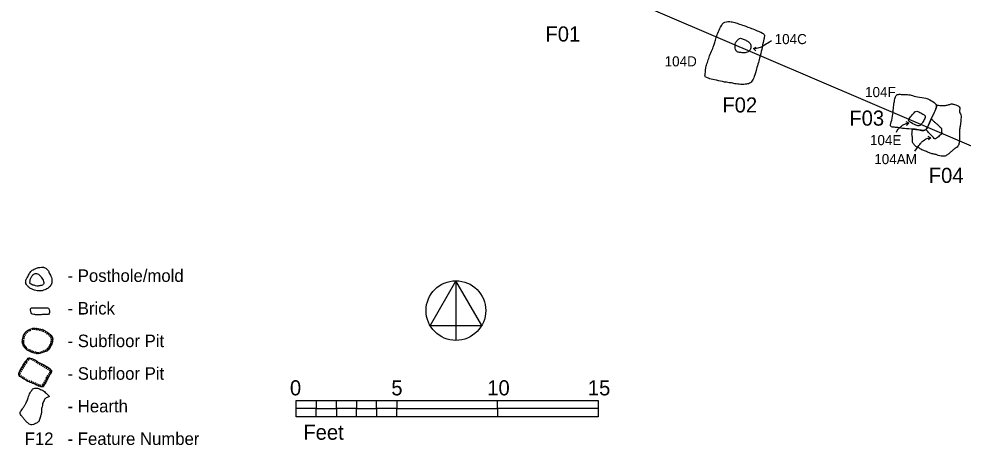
# Model space of a CAD drawing. Extents: x 204.4 to 281.1, y 333.2 to 390.8.
# Drawn here: x 204.45 to 251.32, y 334.18 to 355.35 of the extents above; entities that cross this region are included whole.
import ezdxf

# ---------------------------------------------------------------- set-up
doc = ezdxf.new("R2010")
doc.units = 0
for name, color, linetype in [('Compass', 7, 'Continuous'), ('Feature Contexts', 7, 'Continuous'), ('Feature Numbers', 7, 'Continuous'), ('Key', 7, 'Continuous'), ('Postholes', 7, 'Continuous'), ('Scale', 7, 'Continuous')]:
    doc.layers.add(name, color=color, linetype=linetype)

msp = doc.modelspace()

# ---------------------------------------------------------------- linework, layer by layer
at = {"layer": 'Compass'}
for p, q in [((226.143, 342.345), (224.858, 340.125)), ((226.143, 342.345), (226.143, 340.863)), ((227.427, 340.125), (226.143, 342.345)), ((226.143, 340.863), (226.143, 339.381)), ((224.858, 340.125), (227.427, 340.125))]:
    msp.add_line(p, q, dxfattribs=at)
msp.add_circle((226.142, 340.863), 1.482, dxfattribs=at)
at = {"layer": 'Feature Contexts'}
for p, q in [((240.914, 353.876), (241.03, 353.771)), ((240.921, 353.881), (241.049, 353.952)), ((248.62, 350.17), (248.492, 350.241)), ((248.626, 350.166), (248.511, 350.061)), ((249.705, 349.445), (249.578, 349.517)), ((249.712, 349.441), (249.597, 349.336))]:
    msp.add_line(p, q, dxfattribs=at)
for points in [[(241.812, 354.267), (241.508, 354.078), (241.355, 353.968), (241.123, 353.889), (240.972, 353.873), (240.924, 353.873)], [(248.007, 349.73), (248.062, 349.832), (248.196, 349.994), (248.428, 350.151), (248.579, 350.166), (248.626, 350.166)], [(248.923, 348.778), (249.148, 349.107), (249.282, 349.269), (249.513, 349.426), (249.664, 349.441), (249.712, 349.441)]]:
    msp.add_open_spline(points, degree=3, dxfattribs=at)
at = {"layer": 'Key'}
for p, q in [((204.85, 339.847), (204.833, 339.833)), ((204.833, 339.833), (204.888, 339.778)), ((204.888, 339.778), (204.85, 339.847)), ((204.93, 339.898), (204.912, 339.885)), ((204.912, 339.885), (204.964, 339.827)), ((204.964, 339.827), (204.93, 339.898)), ((205.012, 339.938), (204.992, 339.93)), ((204.992, 339.93), (205.031, 339.862)), ((205.031, 339.862), (205.012, 339.938)), ((205.151, 339.976), (205.129, 339.976)), ((205.129, 339.976), (205.141, 339.898)), ((205.141, 339.898), (205.151, 339.976)), ((205.246, 339.976), (205.224, 339.977)), ((205.224, 339.977), (205.232, 339.899)), ((205.232, 339.899), (205.246, 339.976)), ((205.341, 339.97), (205.319, 339.971)), ((205.319, 339.971), (205.324, 339.893)), ((205.324, 339.893), (205.341, 339.97)), ((205.409, 339.962), (205.405, 339.884)), ((205.405, 339.884), (205.431, 339.958)), ((205.431, 339.958), (205.409, 339.962)), ((205.505, 339.937), (205.491, 339.86)), ((205.491, 339.86), (205.525, 339.931)), ((205.525, 339.931), (205.505, 339.937)), ((205.608, 339.924), (205.595, 339.847)), ((205.595, 339.847), (205.629, 339.918)), ((205.629, 339.918), (205.608, 339.924)), ((205.691, 339.876), (205.662, 339.804)), ((205.662, 339.804), (205.71, 339.865)), ((205.71, 339.865), (205.691, 339.876)), ((205.776, 339.826), (205.749, 339.753)), ((205.749, 339.753), (205.795, 339.816)), ((205.795, 339.816), (205.776, 339.826)), ((204.635, 339.4), (204.633, 339.379)), ((204.633, 339.379), (204.711, 339.379)), ((204.711, 339.379), (204.635, 339.4)), ((204.648, 339.507), (204.643, 339.486)), ((204.643, 339.486), (204.721, 339.479)), ((204.721, 339.479), (204.648, 339.507)), ((204.672, 339.593), (204.665, 339.573)), ((204.665, 339.573), (204.742, 339.558)), ((204.742, 339.558), (204.672, 339.593)), ((204.721, 339.692), (204.709, 339.674)), ((204.709, 339.674), (204.779, 339.639)), ((204.779, 339.639), (204.721, 339.692)), ((204.775, 339.784), (204.76, 339.768)), ((204.76, 339.768), (204.823, 339.722)), ((204.823, 339.722), (204.775, 339.784)), ((205.854, 339.766), (205.814, 339.699)), ((205.854, 339.766), (205.814, 339.699)), ((205.814, 339.699), (205.871, 339.753)), ((205.814, 339.699), (205.871, 339.753)), ((205.863, 339.774), (205.823, 339.706)), ((205.823, 339.706), (205.88, 339.76)), ((205.871, 339.753), (205.854, 339.766)), ((205.871, 339.753), (205.854, 339.766)), ((205.88, 339.76), (205.863, 339.774)), ((205.929, 339.714), (205.902, 339.641)), ((205.902, 339.641), (205.948, 339.704)), ((205.948, 339.704), (205.929, 339.714)), ((206.009, 339.647), (205.97, 339.58)), ((205.97, 339.58), (206.026, 339.634)), ((206.026, 339.634), (206.009, 339.647)), ((206.078, 339.569), (206.019, 339.518)), ((206.019, 339.518), (206.09, 339.55)), ((206.088, 339.576), (206.028, 339.526)), ((206.028, 339.526), (206.099, 339.558)), ((206.029, 339.337), (206.104, 339.313)), ((206.107, 339.335), (206.029, 339.337)), ((206.119, 339.439), (206.041, 339.434)), ((206.041, 339.434), (206.117, 339.417)), ((206.128, 339.446), (206.05, 339.442)), ((206.05, 339.442), (206.127, 339.425)), ((206.09, 339.55), (206.078, 339.569)), ((206.099, 339.558), (206.088, 339.576)), ((206.104, 339.313), (206.107, 339.335)), ((206.117, 339.417), (206.119, 339.439)), ((206.127, 339.425), (206.128, 339.446)), ((204.712, 339.313), (204.634, 339.318)), ((204.634, 339.318), (204.636, 339.296)), ((204.636, 339.296), (204.712, 339.313)), ((204.717, 339.227), (204.639, 339.219)), ((204.639, 339.219), (204.644, 339.198)), ((204.644, 339.198), (204.717, 339.227)), ((204.742, 339.151), (204.665, 339.139)), ((204.665, 339.139), (204.671, 339.118)), ((204.671, 339.118), (204.742, 339.151)), ((204.79, 339.088), (204.712, 339.075)), ((204.712, 339.075), (204.719, 339.055)), ((204.719, 339.055), (204.79, 339.088)), ((204.825, 339.041), (204.756, 339.004)), ((204.756, 339.004), (204.768, 338.987)), ((204.768, 338.987), (204.825, 339.041)), ((204.88, 338.98), (204.819, 338.931)), ((204.819, 338.931), (204.835, 338.916)), ((204.835, 338.916), (204.88, 338.98)), ((204.956, 338.943), (204.907, 338.882)), ((204.907, 338.882), (204.926, 338.871)), ((204.926, 338.871), (204.956, 338.943)), ((205.03, 338.905), (204.985, 338.841)), ((205.005, 338.831), (205.03, 338.905)), ((205.104, 338.88), (205.065, 338.812)), ((205.086, 338.804), (205.104, 338.88)), ((205.665, 338.883), (205.693, 338.81)), ((205.712, 338.82), (205.665, 338.883)), ((205.753, 338.913), (205.776, 338.838)), ((205.796, 338.847), (205.753, 338.913)), ((205.828, 338.941), (205.871, 338.876)), ((205.887, 338.89), (205.828, 338.941)), ((205.869, 338.989), (205.933, 338.944)), ((205.943, 338.963), (205.869, 338.989)), ((205.871, 338.876), (205.887, 338.89)), ((205.878, 338.996), (205.942, 338.951)), ((205.952, 338.971), (205.878, 338.996)), ((205.919, 339.068), (205.986, 339.028)), ((205.995, 339.048), (205.919, 339.068)), ((205.928, 339.076), (205.996, 339.036)), ((206.004, 339.056), (205.928, 339.076)), ((205.933, 338.944), (205.943, 338.963)), ((205.942, 338.951), (205.952, 338.971)), ((205.964, 339.156), (206.03, 339.113)), ((206.039, 339.133), (205.964, 339.156)), ((205.974, 339.164), (206.039, 339.121)), ((206.048, 339.14), (205.974, 339.164)), ((205.986, 339.028), (205.995, 339.048)), ((205.996, 339.036), (206.004, 339.056)), ((206.005, 339.234), (206.078, 339.206)), ((206.083, 339.228), (206.005, 339.234)), ((206.014, 339.242), (206.087, 339.214)), ((206.092, 339.235), (206.014, 339.242)), ((206.02, 339.33), (206.095, 339.306)), ((206.098, 339.328), (206.02, 339.33)), ((206.03, 339.113), (206.039, 339.133)), ((206.039, 339.121), (206.048, 339.14)), ((206.078, 339.206), (206.083, 339.228)), ((206.087, 339.214), (206.092, 339.235)), ((206.095, 339.306), (206.098, 339.328)), ((204.877, 338.447), (204.865, 338.429)), ((204.865, 338.429), (204.936, 338.395)), ((204.936, 338.395), (204.877, 338.447)), ((204.976, 338.508), (204.95, 338.435)), ((204.95, 338.435), (204.996, 338.498)), ((204.996, 338.498), (204.976, 338.508)), ((204.985, 338.841), (205.005, 338.831)), ((205.081, 338.48), (205.05, 338.409)), ((205.05, 338.409), (205.1, 338.469)), ((205.065, 338.812), (205.086, 338.804)), ((205.1, 338.469), (205.081, 338.48)), ((205.17, 338.446), (205.139, 338.374)), ((205.139, 338.374), (205.189, 338.434)), ((205.167, 338.852), (205.144, 338.777)), ((205.144, 338.777), (205.166, 338.773)), ((205.166, 338.773), (205.167, 338.852)), ((205.189, 338.434), (205.17, 338.446)), ((205.252, 338.399), (205.221, 338.327)), ((205.266, 338.825), (205.228, 338.757)), ((205.228, 338.757), (205.248, 338.749)), ((205.248, 338.749), (205.266, 338.825)), ((205.271, 338.388), (205.252, 338.399)), ((205.332, 338.804), (205.309, 338.729)), ((205.309, 338.729), (205.331, 338.726)), ((205.331, 338.726), (205.332, 338.804)), ((205.407, 338.8), (205.4, 338.723)), ((205.4, 338.723), (205.421, 338.724)), ((205.421, 338.724), (205.407, 338.8)), ((205.487, 338.819), (205.514, 338.746)), ((205.534, 338.756), (205.487, 338.819)), ((205.514, 338.746), (205.534, 338.756)), ((205.589, 338.845), (205.605, 338.769)), ((205.626, 338.776), (205.589, 338.845)), ((205.605, 338.769), (205.626, 338.776)), ((205.693, 338.81), (205.712, 338.82)), ((205.776, 338.838), (205.796, 338.847)), ((204.572, 337.965), (204.56, 337.947)), ((204.56, 337.947), (204.631, 337.913)), ((204.631, 337.913), (204.572, 337.965)), ((204.617, 338.051), (204.605, 338.032)), ((204.605, 338.032), (204.676, 337.999)), ((204.676, 337.999), (204.617, 338.051)), ((204.669, 338.133), (204.657, 338.114)), ((204.657, 338.114), (204.728, 338.081)), ((204.728, 338.081), (204.669, 338.133)), ((204.727, 338.213), (204.715, 338.196)), ((204.715, 338.196), (204.785, 338.16)), ((204.785, 338.16), (204.727, 338.213)), ((204.775, 338.295), (204.765, 338.276)), ((204.765, 338.276), (204.839, 338.25)), ((204.839, 338.25), (204.775, 338.295)), ((204.808, 338.383), (204.796, 338.365)), ((204.796, 338.365), (204.866, 338.331)), ((204.866, 338.331), (204.808, 338.383)), ((205.221, 338.327), (205.271, 338.388)), ((205.335, 338.347), (205.308, 338.274)), ((205.308, 338.274), (205.354, 338.337)), ((205.354, 338.337), (205.335, 338.347)), ((205.407, 338.284), (205.375, 338.212)), ((205.375, 338.212), (205.426, 338.272)), ((205.426, 338.272), (205.407, 338.284)), ((205.495, 338.24), (205.464, 338.169)), ((205.464, 338.169), (205.514, 338.229)), ((205.514, 338.229), (205.495, 338.24)), ((205.58, 338.192), (205.549, 338.12)), ((205.549, 338.12), (205.599, 338.181)), ((205.599, 338.181), (205.58, 338.192)), ((205.662, 338.144), (205.631, 338.072)), ((205.631, 338.072), (205.681, 338.133)), ((205.681, 338.133), (205.662, 338.144)), ((205.746, 338.095), (205.714, 338.023)), ((205.714, 338.023), (205.764, 338.083)), ((205.764, 338.083), (205.746, 338.095)), ((205.828, 338.045), (205.797, 337.973)), ((205.797, 337.973), (205.847, 338.033)), ((205.847, 338.033), (205.828, 338.045)), ((205.91, 337.993), (205.879, 337.922)), ((205.879, 337.922), (205.929, 337.982)), ((205.929, 337.982), (205.91, 337.993)), ((205.994, 337.945), (205.963, 337.873)), ((205.963, 337.873), (206.013, 337.933)), ((206.013, 337.933), (205.994, 337.945)), ((204.512, 337.71), (204.462, 337.65)), ((204.462, 337.65), (204.481, 337.639)), ((204.475, 337.797), (204.463, 337.779)), ((204.463, 337.779), (204.534, 337.745)), ((204.534, 337.745), (204.475, 337.797)), ((204.481, 337.639), (204.512, 337.71)), ((204.524, 337.881), (204.512, 337.863)), ((204.512, 337.863), (204.582, 337.829)), ((204.582, 337.829), (204.524, 337.881)), ((204.577, 337.643), (204.527, 337.582)), ((204.527, 337.582), (204.546, 337.571)), ((204.546, 337.571), (204.577, 337.643)), ((204.657, 337.59), (204.608, 337.529)), ((204.608, 337.529), (204.627, 337.518)), ((204.627, 337.518), (204.657, 337.59)), ((204.734, 337.537), (204.685, 337.476)), ((204.685, 337.476), (204.703, 337.465)), ((204.703, 337.465), (204.734, 337.537)), ((204.821, 337.478), (204.771, 337.418)), ((204.79, 337.406), (204.821, 337.478)), ((205.793, 337.467), (205.855, 337.419)), ((205.866, 337.438), (205.793, 337.467)), ((205.805, 337.557), (205.867, 337.509)), ((205.878, 337.528), (205.805, 337.557)), ((205.859, 337.637), (205.921, 337.589)), ((205.932, 337.608), (205.859, 337.637)), ((205.867, 337.509), (205.878, 337.528)), ((205.913, 337.718), (205.975, 337.669)), ((205.986, 337.688), (205.913, 337.718)), ((205.921, 337.589), (205.932, 337.608)), ((205.968, 337.798), (206.029, 337.75)), ((206.04, 337.769), (205.968, 337.798)), ((205.975, 337.669), (205.986, 337.688)), ((206.055, 337.893), (206.023, 337.821)), ((206.023, 337.821), (206.073, 337.881)), ((206.029, 337.75), (206.04, 337.769)), ((206.073, 337.881), (206.055, 337.893)), ((204.771, 337.418), (204.79, 337.406)), ((204.901, 337.43), (204.851, 337.369)), ((204.851, 337.369), (204.87, 337.358)), ((204.87, 337.358), (204.901, 337.43)), ((204.994, 337.394), (204.945, 337.334)), ((204.945, 337.334), (204.963, 337.323)), ((204.963, 337.323), (204.994, 337.394)), ((205.094, 337.367), (205.044, 337.306)), ((205.044, 337.306), (205.063, 337.295)), ((205.063, 337.295), (205.094, 337.367)), ((205.179, 337.321), (205.13, 337.26)), ((205.13, 337.26), (205.148, 337.249)), ((205.148, 337.249), (205.179, 337.321)), ((205.27, 337.282), (205.22, 337.222)), ((205.22, 337.222), (205.239, 337.21)), ((205.239, 337.21), (205.27, 337.282)), ((205.357, 337.242), (205.308, 337.181)), ((205.308, 337.181), (205.326, 337.17)), ((205.326, 337.17), (205.357, 337.242)), ((205.454, 337.211), (205.404, 337.15)), ((205.404, 337.15), (205.423, 337.139)), ((205.423, 337.139), (205.454, 337.211)), ((205.529, 337.17), (205.489, 337.103)), ((205.489, 337.103), (205.509, 337.095)), ((205.509, 337.095), (205.529, 337.17)), ((205.589, 337.158), (205.639, 337.098)), ((205.653, 337.114), (205.589, 337.158)), ((205.639, 337.098), (205.653, 337.114)), ((205.645, 337.228), (205.701, 337.173)), ((205.714, 337.191), (205.645, 337.228)), ((205.695, 337.304), (205.755, 337.253)), ((205.767, 337.272), (205.695, 337.304)), ((205.701, 337.173), (205.714, 337.191)), ((205.739, 337.387), (205.801, 337.339)), ((205.812, 337.357), (205.739, 337.387)), ((205.755, 337.253), (205.767, 337.272)), ((205.801, 337.339), (205.812, 337.357)), ((205.855, 337.419), (205.866, 337.438)), ((205.522, 335.597), (205.432, 335.354))]:
    msp.add_line(p, q, dxfattribs=at)
for points in [[(205.689, 343.01), (205.682, 343.011), (205.651, 343.015), (205.479, 343.009), (205.415, 342.997), (205.323, 342.972), (205.192, 342.909), (205.111, 342.875), (205.038, 342.796), (204.978, 342.714), (204.931, 342.641), (204.84, 342.426), (204.804, 342.45), (204.785, 342.29), (204.78, 342.272), (204.822, 342.133), (204.863, 342.107), (204.91, 342.043), (205.005, 341.976), (205.047, 341.944), (205.229, 341.871), (205.357, 341.84), (205.469, 341.838), (205.612, 341.835), (205.743, 341.912), (205.838, 341.92), (205.964, 342.033), (206.028, 342.099), (206.073, 342.186), (206.083, 342.301), (206.08, 342.379), (206.086, 342.428), (206.046, 342.573), (205.986, 342.673), (205.922, 342.775), (205.934, 342.827), (205.852, 342.91), (205.792, 342.963), (205.696, 343.011), (205.697, 343.01), (205.689, 343.01)], [(205.253, 342.699), (205.234, 342.695), (205.183, 342.677), (205.147, 342.627), (205.11, 342.584), (205.014, 342.418), (205.009, 342.379), (204.996, 342.278), (204.989, 342.26), (205.028, 342.178), (205.004, 342.207), (205.104, 342.133), (205.19, 342.125), (205.364, 342.068), (205.359, 342.07), (205.605, 342.116), (205.638, 342.126), (205.698, 342.212), (205.678, 342.304), (205.628, 342.435), (205.561, 342.517), (205.476, 342.637), (205.362, 342.705), (205.296, 342.701), (205.272, 342.703), (205.253, 342.699)], [(205.268, 340.999), (205.158, 341.001), (205.009, 341.007), (205.036, 340.828), (205.066, 340.674), (205.187, 340.679), (205.368, 340.637), (205.615, 340.666), (205.813, 340.669), (205.927, 340.655), (205.97, 340.756), (205.959, 340.925), (205.928, 340.992), (205.822, 340.997), (205.669, 340.994), (205.378, 340.997), (205.268, 340.999)], [(205.001, 339.939), (204.965, 339.921), (204.888, 339.878), (204.864, 339.86), (204.816, 339.828), (204.761, 339.783), (204.711, 339.708), (204.675, 339.63), (204.631, 339.487), (204.629, 339.409), (204.611, 339.314), (204.639, 339.189), (204.692, 339.063), (204.826, 338.919), (204.972, 338.836), (205.168, 338.77), (205.38, 338.707), (205.51, 338.739), (205.725, 338.819), (205.876, 338.86), (205.961, 338.965), (206.094, 339.213), (206.133, 339.39), (206.125, 339.523), (206.096, 339.587), (205.983, 339.699), (205.886, 339.769), (205.685, 339.884), (205.649, 339.928), (205.259, 339.986), (205.106, 339.984), (205.037, 339.957), (205.001, 339.939)], [(204.956, 338.512), (204.922, 338.508), (204.884, 338.456), (204.79, 338.372), (204.68, 338.173), (204.56, 338.032), (204.532, 337.908), (204.472, 337.832), (204.451, 337.749), (204.448, 337.681), (204.481, 337.592), (204.644, 337.505), (204.829, 337.363), (205.087, 337.269), (205.249, 337.208), (205.433, 337.106), (205.59, 337.063), (205.649, 337.064), (205.725, 337.17), (205.836, 337.393), (205.933, 337.588), (206.014, 337.709), (206.099, 337.847), (206.043, 337.921), (205.966, 337.999), (205.713, 338.155), (205.458, 338.27), (205.349, 338.338), (205.243, 338.428), (205.088, 338.476), (204.99, 338.515), (204.956, 338.512)], [(204.956, 338.512), (204.922, 338.508), (204.884, 338.456), (204.79, 338.372), (204.68, 338.173), (204.56, 338.032), (204.532, 337.908), (204.472, 337.832), (204.451, 337.749), (204.448, 337.681), (204.481, 337.592), (204.644, 337.505), (204.829, 337.363), (205.087, 337.269), (205.249, 337.208), (205.433, 337.106), (205.59, 337.063), (205.649, 337.064), (205.725, 337.17), (205.836, 337.393), (205.933, 337.588), (206.014, 337.709), (206.099, 337.847), (206.043, 337.921), (205.966, 337.999), (205.713, 338.155), (205.458, 338.27), (205.349, 338.338), (205.243, 338.428), (205.088, 338.476), (204.99, 338.515), (204.956, 338.512)], [(205.432, 335.354), (205.419, 335.342), (205.389, 335.318), (205.326, 335.268), (205.221, 335.23), (205.114, 335.174), (204.995, 335.19), (204.937, 335.258), (204.863, 335.307), (204.784, 335.377), (204.7, 335.481), (204.61, 335.604), (204.511, 335.693), (204.492, 335.808), (204.558, 335.885), (204.635, 335.985), (204.705, 336.113), (204.79, 336.218), (204.833, 336.327), (204.885, 336.419), (204.906, 336.533), (204.962, 336.649), (204.998, 336.792), (205.095, 336.88), (205.135, 336.994), (205.241, 337), (205.334, 337.021), (205.428, 336.994), (205.521, 336.94), (205.627, 336.911), (205.716, 336.838), (205.798, 336.759), (205.881, 336.682), (205.935, 336.631), (205.957, 336.61)], [(205.97, 336.589), (205.944, 336.579), (205.882, 336.555), (205.808, 336.523), (205.732, 336.485), (205.7, 336.397), (205.644, 336.303), (205.609, 336.192), (205.621, 336.085), (205.566, 336.001), (205.582, 335.905), (205.564, 335.821), (205.565, 335.733), (205.533, 335.664), (205.525, 335.616), (205.522, 335.597)]]:
    msp.add_open_spline(points, degree=3, dxfattribs=at)
at = {"layer": 'Postholes'}
msp.add_line((248.811, 349.876), (248.811, 349.876), dxfattribs=at)
msp.add_lwpolyline([(231.484, 357.726), (254.007, 348.076), (261.432, 361.628), (238.374, 372.507)], close=True, dxfattribs=at)
for points in [[(239.499, 355.192), (239.455, 355.174), (239.361, 355.115), (239.251, 354.88), (239.11, 354.569), (239.013, 354.286), (238.97, 354.079), (238.906, 353.907), (238.749, 353.577), (238.673, 353.334), (238.575, 353.043), (238.524, 352.835), (238.528, 352.696), (238.503, 352.564), (238.499, 352.481), (238.566, 352.44), (238.798, 352.362), (239.152, 352.282), (239.609, 352.186), (239.829, 352.178), (240.036, 352.112), (240.382, 352.088), (240.627, 352.112), (240.815, 352.183), (240.929, 352.413), (241.027, 352.72), (241.238, 353.474), (241.323, 353.796), (241.413, 354.331), (241.462, 354.48), (241.448, 354.576), (241.379, 354.656), (240.69, 354.929), (240.344, 355.049), (240.102, 355.137), (239.858, 355.209), (239.625, 355.225), (239.543, 355.21), (239.499, 355.192)], [(240.221, 354.382), (240.192, 354.367), (240.13, 354.307), (239.995, 354.145), (240.009, 354.042), (239.993, 353.89), (240.043, 353.76), (240.167, 353.679), (240.333, 353.672), (240.565, 353.665), (240.74, 353.756), (240.798, 353.978), (240.763, 354.129), (240.599, 354.261), (240.516, 354.307), (240.301, 354.397), (240.249, 354.397), (240.221, 354.382)], [(248.109, 351.604), (248.061, 351.6), (247.986, 351.576), (247.933, 351.383), (247.879, 351.131), (247.849, 350.833), (247.82, 350.411), (247.673, 350.044), (247.791, 349.966), (248.026, 349.966), (248.26, 349.911), (248.764, 349.879), (249.121, 349.856), (249.376, 349.774), (249.537, 349.887), (249.767, 350.471), (249.923, 350.773), (250.06, 351.071), (249.835, 351.232), (249.493, 351.443), (249.028, 351.47), (248.735, 351.571), (248.51, 351.608), (248.275, 351.599), (248.158, 351.608), (248.109, 351.604)], [(249.987, 351.086), (250.023, 351.073), (250.092, 351.055), (250.228, 351.045), (250.39, 351.05), (250.573, 351.072), (250.734, 351.145), (250.886, 351.098), (251.018, 351.061), (251.136, 350.994), (251.169, 350.87), (251.124, 350.774), (251.155, 350.675), (251.215, 350.59), (251.224, 350.458), (251.2, 350.329), (251.204, 350.177), (251.165, 350.011), (251.136, 349.81), (251.13, 349.611), (251.152, 349.424), (251.13, 349.244), (251.101, 349.047), (250.945, 348.924), (250.8, 348.84), (250.674, 348.706), (250.539, 348.597), (250.386, 348.51), (250.235, 348.539), (250.079, 348.552), (249.94, 348.634), (249.775, 348.64), (249.601, 348.714), (249.41, 348.802), (249.213, 348.868), (249.082, 348.978), (248.934, 349.022), (248.864, 349.141), (248.783, 349.253), (248.818, 349.431), (248.768, 349.618), (248.797, 349.779), (248.808, 349.858), (248.811, 349.876)], [(248.811, 349.876), (248.923, 349.868), (249.135, 349.851), (249.376, 349.774), (249.537, 349.887), (249.767, 350.471), (249.923, 350.773), (250.022, 350.989), (249.993, 351.074), (249.987, 351.086)], [(249.162, 350.708), (249.095, 350.744), (248.974, 350.805), (248.792, 350.591), (248.622, 350.365), (248.583, 350.278), (248.92, 350.09), (249.141, 350.012), (249.258, 350.14), (249.361, 350.278), (249.478, 350.526), (249.375, 350.59), (249.229, 350.672), (249.162, 350.708)], [(249.476, 349.863), (249.5, 349.887), (249.58, 350), (249.679, 350.249), (249.74, 350.391)], [(249.74, 350.391), (249.778, 350.352), (249.851, 350.279), (249.953, 350.166), (250.075, 350.095), (250.14, 349.995), (250.236, 349.95), (250.243, 349.842), (250.24, 349.75), (250.284, 349.638), (250.17, 349.589), (250.094, 349.481), (249.993, 349.435), (249.903, 349.356), (249.85, 349.461), (249.743, 349.567), (249.595, 349.713), (249.506, 349.823), (249.476, 349.863)]]:
    msp.add_open_spline(points, degree=3, dxfattribs=at)
at = {"layer": 'Scale'}
for points in [[(218.208, 336.395), (219.208, 336.395), (219.208, 335.99), (218.208, 335.99)], [(218.208, 336.395), (233.208, 336.395), (233.208, 335.585), (218.208, 335.585)], [(220.208, 336.395), (221.208, 336.395), (221.208, 335.99), (220.208, 335.99)], [(222.208, 336.395), (223.208, 336.395), (223.208, 335.99), (222.208, 335.99)], [(228.208, 336.395), (233.208, 336.395), (233.208, 335.99), (228.208, 335.99)], [(219.208, 335.99), (220.208, 335.99), (220.208, 335.585), (219.208, 335.585)], [(221.208, 335.99), (222.208, 335.99), (222.208, 335.585), (221.208, 335.585)], [(223.208, 335.99), (228.208, 335.99), (228.208, 335.585), (223.208, 335.585)]]:
    msp.add_lwpolyline(points, close=True, dxfattribs=at)

# ---------------------------------------------------------------- texts
at = {"layer": 'Feature Contexts'}
for s, p in [('104C', (241.963, 354.098)), ('104D', (236.501, 352.993)), ('104F', (246.451, 351.467)), ('104E', (246.693, 349.08)), ('104AM', (246.908, 348.136))]:
    msp.add_text(s, height=0.5, dxfattribs=at).set_placement(p)
at = {"layer": 'Feature Numbers'}
for s, p in [('F01', (230.585, 354.228)), ('F02', (239.367, 350.702)), ('F03', (245.669, 350.048)), ('F04', (249.613, 347.204))]:
    msp.add_text(s, height=0.75, dxfattribs=at).set_placement(p)
at = {"layer": 'Key'}
for s, p in [('- Posthole/mold', (206.867, 342.287)), ('- Brick', (206.867, 340.667)), ('- Subfloor Pit', (206.867, 339.047)), ('- Subfloor Pit', (206.867, 337.427)), ('- Hearth', (206.867, 335.807)), ('F12', (204.739, 334.187)), ('- Feature Number', (206.867, 334.187))]:
    msp.add_text(s, height=0.62, dxfattribs=at).set_placement(p)
at = {"layer": 'Scale'}
for s, p in [('0', (217.903, 336.65)), ('5', (222.936, 336.65)), ('10', (227.698, 336.65)), ('15', (232.692, 336.65)), ('Feet', (218.568, 334.446))]:
    msp.add_text(s, height=0.75, dxfattribs=at).set_placement(p)

doc.saveas('drawing.dxf')
